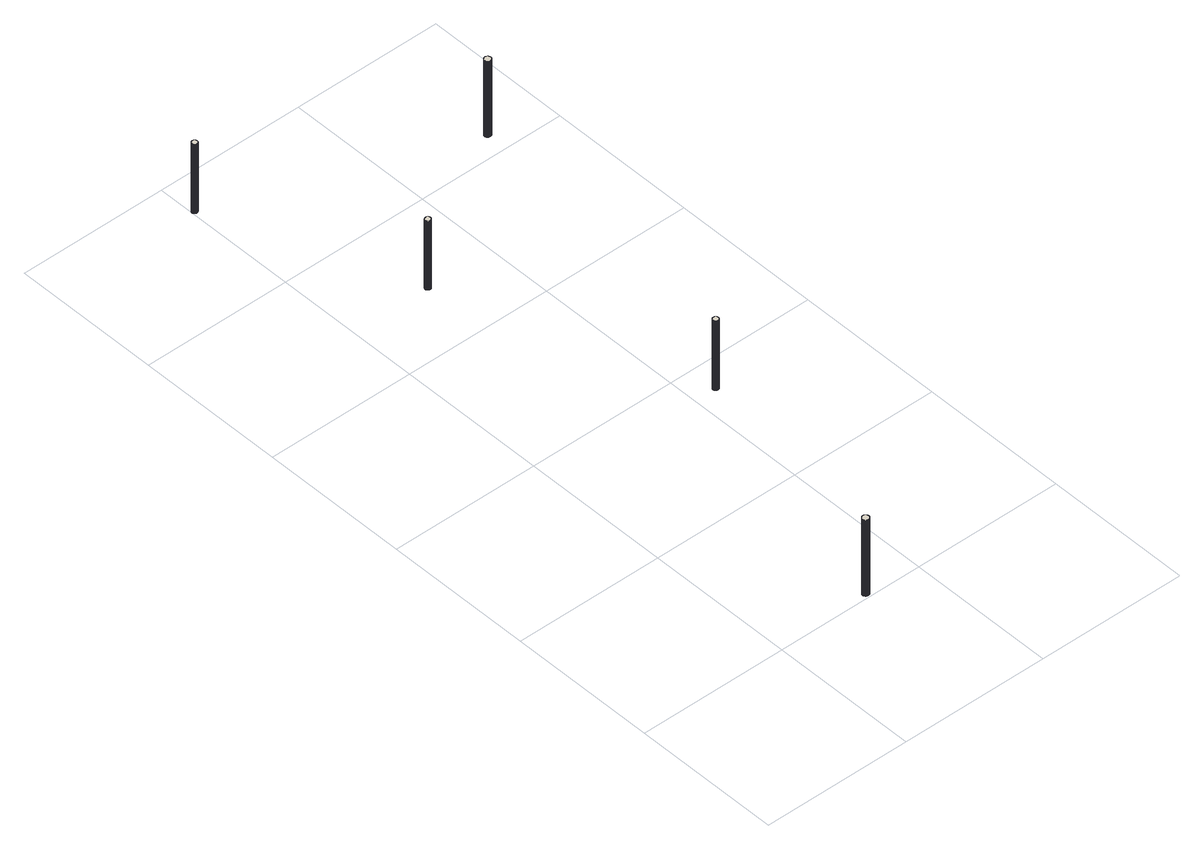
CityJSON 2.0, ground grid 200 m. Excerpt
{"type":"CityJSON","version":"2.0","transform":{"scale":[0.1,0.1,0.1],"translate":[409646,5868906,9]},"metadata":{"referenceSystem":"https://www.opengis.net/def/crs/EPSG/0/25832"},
"CityObjects":{
"building1":{"type":"Building","attributes":{"Gemeindeschluessel":"03454033","AbsoluteHoehe":"11.785","MittlereTraufHoehe":"122.413","Firsthoehe":"122.413","function":"51002_1220","roofType":"1000","measuredHeight":110.63},"address":[{"country":"Germany","locality":"Lorup"}],"geometry":[{"type":"MultiSurface","lod":"1","boundaries":[[[0,1,2,3,4,5,6,7,8,9,10,11,12,13,14,15,16,17,18,19,20,21,22,23,24,25,26,27,28,29,30,31,32,33,34,35,36,37,38,39,40,41,42,43,44,45,46,47,48,49,50,51,52,53,54,55,56,57,58,59,60,61,62,63,64,65,66,67,68,69,70,71,72,73,74,75]],[[76,77,78,79,80,81,82,83,84,85,86,87,88,89,90,91,92,93,94,95,96,97,98,99,100,101,102,103,104,105,106,107,108,109,110,111,112,113,114,115,116,117,118,119,120,121,122,123,124,125,126,127,128,129,130,131,132,133,134,135,136,137,138,139,140,141,142,143,144,145,146,147,148,149,150,151]],[[76,151,75,74]],[[77,76,74,73]],[[78,77,73,72]],[[79,78,72,71]],[[80,79,71,70]],[[81,80,70,69]],[[82,81,69,68]],[[83,82,68,67]],[[84,83,67,66]],[[85,84,66,65]],[[86,85,65,64]],[[87,86,64,63]],[[88,87,63,62]],[[89,88,62,61]],[[90,89,61,60]],[[91,90,60,59]],[[92,91,59,58]],[[93,92,58,57]],[[94,93,57,56]],[[95,94,56,55]],[[96,95,55,54]],[[97,96,54,53]],[[98,97,53,52]],[[99,98,52,51]],[[100,99,51,50]],[[101,100,50,49]],[[102,101,49,48]],[[103,102,48,47]],[[104,103,47,46]],[[105,104,46,45]],[[106,105,45,44]],[[107,106,44,43]],[[108,107,43,42]],[[109,108,42,41]],[[110,109,41,40]],[[111,110,40,39]],[[112,111,39,38]],[[113,112,38,37]],[[114,113,37,36]],[[115,114,36,35]],[[116,115,35,34]],[[117,116,34,33]],[[118,117,33,32]],[[119,118,32,31]],[[120,119,31,30]],[[121,120,30,29]],[[122,121,29,28]],[[123,122,28,27]],[[124,123,27,26]],[[125,124,26,25]],[[126,125,25,24]],[[127,126,24,23]],[[128,127,23,22]],[[129,128,22,21]],[[130,129,21,20]],[[131,130,20,19]],[[132,131,19,18]],[[133,132,18,17]],[[134,133,17,16]],[[135,134,16,15]],[[136,135,15,14]],[[137,136,14,13]],[[138,137,13,12]],[[139,138,12,11]],[[140,139,11,10]],[[141,140,10,9]],[[142,141,9,8]],[[143,142,8,7]],[[144,143,7,6]],[[145,144,6,5]],[[146,145,5,4]],[[147,146,4,3]],[[148,147,3,2]],[[149,148,2,1]],[[150,149,1,0]],[[151,150,0,75]]]}]},
"building2":{"type":"Building","attributes":{"Gemeindeschluessel":"03454033","AbsoluteHoehe":"9.987","MittlereTraufHoehe":"110.706","Firsthoehe":"110.706","function":"51002_1220","roofType":"1000","measuredHeight":100.72},"address":[{"country":"Germany","locality":"Lorup"}],"geometry":[{"type":"MultiSurface","lod":"1","boundaries":[[[152,153,154,155,156,157,158,159,160,161,162,163,164,165,166,167,168,169,170,171,172,173,174,175,176,177,178,179,180,181,182,183,184,185,186,187,188,189,190,191,192,193,194,195,196,197,198,199,200,201,202,203,204,205,206,207,208,209,210,211,212,213,214,215,216,217,218,219]],[[220,221,222,223,224,225,226,227,228,229,230,231,232,233,234,235,236,237,238,239,240,241,242,243,244,245,246,247,248,249,250,251,252,253,254,255,256,257,258,259,260,261,262,263,264,265,266,267,268,269,270,271,272,273,274,275,276,277,278,279,280,281,282,283,284,285,286,287]],[[220,287,219,218]],[[221,220,218,217]],[[222,221,217,216]],[[223,222,216,215]],[[224,223,215,214]],[[225,224,214,213]],[[226,225,213,212]],[[227,226,212,211]],[[228,227,211,210]],[[229,228,210,209]],[[230,229,209,208]],[[231,230,208,207]],[[232,231,207,206]],[[233,232,206,205]],[[234,233,205,204]],[[235,234,204,203]],[[236,235,203,202]],[[237,236,202,201]],[[238,237,201,200]],[[239,238,200,199]],[[240,239,199,198]],[[241,240,198,197]],[[242,241,197,196]],[[243,242,196,195]],[[244,243,195,194]],[[245,244,194,193]],[[246,245,193,192]],[[247,246,192,191]],[[248,247,191,190]],[[249,248,190,189]],[[250,249,189,188]],[[251,250,188,187]],[[252,251,187,186]],[[253,252,186,185]],[[254,253,185,184]],[[255,254,184,183]],[[256,255,183,182]],[[257,256,182,181]],[[258,257,181,180]],[[259,258,180,179]],[[260,259,179,178]],[[261,260,178,177]],[[262,261,177,176]],[[263,262,176,175]],[[264,263,175,174]],[[265,264,174,173]],[[266,265,173,172]],[[267,266,172,171]],[[268,267,171,170]],[[269,268,170,169]],[[270,269,169,168]],[[271,270,168,167]],[[272,271,167,166]],[[273,272,166,165]],[[274,273,165,164]],[[275,274,164,163]],[[276,275,163,162]],[[277,276,162,161]],[[278,277,161,160]],[[279,278,160,159]],[[280,279,159,158]],[[281,280,158,157]],[[282,281,157,156]],[[283,282,156,155]],[[284,283,155,154]],[[285,284,154,153]],[[286,285,153,152]],[[287,286,152,219]]]}]},
"building3":{"type":"Building","attributes":{"Gemeindeschluessel":"03454033","AbsoluteHoehe":"10.062","MittlereTraufHoehe":"110.547","Firsthoehe":"110.547","function":"51002_1220","roofType":"1000","measuredHeight":100.48},"address":[{"country":"Germany","locality":"Lorup"}],"geometry":[{"type":"MultiSurface","lod":"1","boundaries":[[[288,289,290,291,292,293,294,295,296,297,298,299,300,301,302,303,304,305,306,307,308,309,310,311,312,313,314,315,316,317,318,319,320,321,322,323,324,325,326,327,328,329,330,331,332,333,334,335,336,337,338,339,340,341,342,343,344,345,346,347,348,349,350,351,352,353,354,355,356,357,358,359]],[[360,361,362,363,364,365,366,367,368,369,370,371,372,373,374,375,376,377,378,379,380,381,382,383,384,385,386,387,388,389,390,391,392,393,394,395,396,397,398,399,400,401,402,403,404,405,406,407,408,409,410,411,412,413,414,415,416,417,418,419,420,421,422,423,424,425,426,427,428,429,430,431]],[[360,431,359,358]],[[361,360,358,357]],[[362,361,357,356]],[[363,362,356,355]],[[364,363,355,354]],[[365,364,354,353]],[[366,365,353,352]],[[367,366,352,351]],[[368,367,351,350]],[[369,368,350,349]],[[370,369,349,348]],[[371,370,348,347]],[[372,371,347,346]],[[373,372,346,345]],[[374,373,345,344]],[[375,374,344,343]],[[376,375,343,342]],[[377,376,342,341]],[[378,377,341,340]],[[379,378,340,339]],[[380,379,339,338]],[[381,380,338,337]],[[382,381,337,336]],[[383,382,336,335]],[[384,383,335,334]],[[385,384,334,333]],[[386,385,333,332]],[[387,386,332,331]],[[388,387,331,330]],[[389,388,330,329]],[[390,389,329,328]],[[391,390,328,327]],[[392,391,327,326]],[[393,392,326,325]],[[394,393,325,324]],[[395,394,324,323]],[[396,395,323,322]],[[397,396,322,321]],[[398,397,321,320]],[[399,398,320,319]],[[400,399,319,318]],[[401,400,318,317]],[[402,401,317,316]],[[403,402,316,315]],[[404,403,315,314]],[[405,404,314,313]],[[406,405,313,312]],[[407,406,312,311]],[[408,407,311,310]],[[409,408,310,309]],[[410,409,309,308]],[[411,410,308,307]],[[412,411,307,306]],[[413,412,306,305]],[[414,413,305,304]],[[415,414,304,303]],[[416,415,303,302]],[[417,416,302,301]],[[418,417,301,300]],[[419,418,300,299]],[[420,419,299,298]],[[421,420,298,297]],[[422,421,297,296]],[[423,422,296,295]],[[424,423,295,294]],[[425,424,294,293]],[[426,425,293,292]],[[427,426,292,291]],[[428,427,291,290]],[[429,428,290,289]],[[430,429,289,288]],[[431,430,288,359]]]}]},
"building4":{"type":"Building","attributes":{"Gemeindeschluessel":"03454033","AbsoluteHoehe":"10.972","MittlereTraufHoehe":"111.993","Firsthoehe":"111.993","function":"51002_1220","roofType":"1000","measuredHeight":101.02},"address":[{"country":"Germany","locality":"Lorup"}],"geometry":[{"type":"MultiSurface","lod":"1","boundaries":[[[432,433,434,435,436,437,438,439,440,441,442,443,444,445,446,447,448,449,450,451,452,453,454,455,456,457,458,459,460,461,462,463,464,465,466,467,468,469,470,471,472,473,474,475,476,477,478,479,480,481,482,483,484,485,486,487,488,489,490,491,492,493,494,495,496,497,498,499,500,501]],[[502,503,504,505,506,507,508,509,510,511,512,513,514,515,516,517,518,519,520,521,522,523,524,525,526,527,528,529,530,531,532,533,534,535,536,537,538,539,540,541,542,543,544,545,546,547,548,549,550,551,552,553,554,555,556,557,558,559,560,561,562,563,564,565,566,567,568,569,570,571]],[[502,571,501,500]],[[503,502,500,499]],[[504,503,499,498]],[[505,504,498,497]],[[506,505,497,496]],[[507,506,496,495]],[[508,507,495,494]],[[509,508,494,493]],[[510,509,493,492]],[[511,510,492,491]],[[512,511,491,490]],[[513,512,490,489]],[[514,513,489,488]],[[515,514,488,487]],[[516,515,487,486]],[[517,516,486,485]],[[518,517,485,484]],[[519,518,484,483]],[[520,519,483,482]],[[521,520,482,481]],[[522,521,481,480]],[[523,522,480,479]],[[524,523,479,478]],[[525,524,478,477]],[[526,525,477,476]],[[527,526,476,475]],[[528,527,475,474]],[[529,528,474,473]],[[530,529,473,472]],[[531,530,472,471]],[[532,531,471,470]],[[533,532,470,469]],[[534,533,469,468]],[[535,534,468,467]],[[536,535,467,466]],[[537,536,466,465]],[[538,537,465,464]],[[539,538,464,463]],[[540,539,463,462]],[[541,540,462,461]],[[542,541,461,460]],[[543,542,460,459]],[[544,543,459,458]],[[545,544,458,457]],[[546,545,457,456]],[[547,546,456,455]],[[548,547,455,454]],[[549,548,454,453]],[[550,549,453,452]],[[551,550,452,451]],[[552,551,451,450]],[[553,552,450,449]],[[554,553,449,448]],[[555,554,448,447]],[[556,555,447,446]],[[557,556,446,445]],[[558,557,445,444]],[[559,558,444,443]],[[560,559,443,442]],[[561,560,442,441]],[[562,561,441,440]],[[563,562,440,439]],[[564,563,439,438]],[[565,564,438,437]],[[566,565,437,436]],[[567,566,436,435]],[[568,567,435,434]],[[569,568,434,433]],[[570,569,433,432]],[[571,570,432,501]]]}]},
"building5":{"type":"Building","attributes":{"Gemeindeschluessel":"03454033","AbsoluteHoehe":"10.091","MittlereTraufHoehe":"120.271","Firsthoehe":"120.271","function":"51002_1220","roofType":"1000","measuredHeight":110.18},"address":[{"country":"Germany","locality":"Lorup"}],"geometry":[{"type":"MultiSurface","lod":"1","boundaries":[[[572,573,574,575,576,577,578,579,580,581,582,583,584,585,586,587,588,589,590,591,592,593,594,595,596,597,598,599,600,601,602,603,604,605,606,607,608,609,610,611,612,613,614,615,616,617,618,619,620,621,622,623,624,625,626,627,628,629,630,631,632,633,634,635,636,637,638,639,640,641,642,643,644,645]],[[646,647,648,649,650,651,652,653,654,655,656,657,658,659,660,661,662,663,664,665,666,667,668,669,670,671,672,673,674,675,676,677,678,679,680,681,682,683,684,685,686,687,688,689,690,691,692,693,694,695,696,697,698,699,700,701,702,703,704,705,706,707,708,709,710,711,712,713,714,715,716,717,718,719]],[[646,719,645,644]],[[647,646,644,643]],[[648,647,643,642]],[[649,648,642,641]],[[650,649,641,640]],[[651,650,640,639]],[[652,651,639,638]],[[653,652,638,637]],[[654,653,637,636]],[[655,654,636,635]],[[656,655,635,634]],[[657,656,634,633]],[[658,657,633,632]],[[659,658,632,631]],[[660,659,631,630]],[[661,660,630,629]],[[662,661,629,628]],[[663,662,628,627]],[[664,663,627,626]],[[665,664,626,625]],[[666,665,625,624]],[[667,666,624,623]],[[668,667,623,622]],[[669,668,622,621]],[[670,669,621,620]],[[671,670,620,619]],[[672,671,619,618]],[[673,672,618,617]],[[674,673,617,616]],[[675,674,616,615]],[[676,675,615,614]],[[677,676,614,613]],[[678,677,613,612]],[[679,678,612,611]],[[680,679,611,610]],[[681,680,610,609]],[[682,681,609,608]],[[683,682,608,607]],[[684,683,607,606]],[[685,684,606,605]],[[686,685,605,604]],[[687,686,604,603]],[[688,687,603,602]],[[689,688,602,601]],[[690,689,601,600]],[[691,690,600,599]],[[692,691,599,598]],[[693,692,598,597]],[[694,693,597,596]],[[695,694,596,595]],[[696,695,595,594]],[[697,696,594,593]],[[698,697,593,592]],[[699,698,592,591]],[[700,699,591,590]],[[701,700,590,589]],[[702,701,589,588]],[[703,702,588,587]],[[704,703,587,586]],[[705,704,586,585]],[[706,705,585,584]],[[707,706,584,583]],[[708,707,583,582]],[[709,708,582,581]],[[710,709,581,580]],[[711,710,580,579]],[[712,711,579,578]],[[713,712,578,577]],[[714,713,577,576]],[[715,714,576,575]],[[716,715,575,574]],[[717,716,574,573]],[[718,717,573,572]],[[719,718,572,645]]]}]}
},
"vertices":[
[1233,42,1134],[1233,41,1134],[1234,37,1134],[1236,33,1134],[1238,30,1134],[1241,27,1134],[1243,24,1134],[1245,21,1134],[1248,19,1134],[1250,17,1134],[1253,16,1134],[1255,14,1134],[1258,13,1134],[1260,12,1134],[1263,11,1134],[1267,10,1134],[1270,10,1134],[1274,10,1134],[1278,10,1134],[1282,10,1134],[1286,11,1134],[1290,12,1134],[1291,12,1134],[1293,13,1134],[1297,15,1134],[1300,17,1134],[1304,20,1134],[1307,22,1134],[1309,25,1134],[1311,28,1134],[1313,31,1134],[1315,33,1134],[1316,36,1134],[1317,39,1134],[1318,41,1134],[1318,44,1134],[1319,47,1134],[1319,50,1134],[1320,54,1134],[1319,57,1134],[1319,61,1134],[1318,65,1134],[1317,69,1134],[1315,73,1134],[1314,75,1134],[1312,78,1134],[1309,82,1134],[1306,86,1134],[1302,89,1134],[1298,92,1134],[1294,94,1134],[1289,96,1134],[1285,97,1134],[1281,97,1134],[1277,98,1134],[1274,98,1134],[1270,98,1134],[1267,97,1134],[1264,96,1134],[1261,96,1134],[1259,95,1134],[1256,93,1134],[1254,92,1134],[1251,90,1134],[1248,89,1134],[1246,86,1134],[1243,84,1134],[1240,81,1134],[1238,77,1134],[1236,74,1134],[1234,70,1134],[1233,65,1134],[1232,60,1134],[1231,55,1134],[1231,50,1134],[1232,45,1134],[1231,50,28],[1231,55,28],[1232,60,28],[1233,65,28],[1234,70,28],[1236,74,28],[1238,77,28],[1240,81,28],[1243,84,28],[1246,86,28],[1248,89,28],[1251,90,28],[1254,92,28],[1256,93,28],[1259,95,28],[1261,96,28],[1264,96,28],[1267,97,28],[1270,98,28],[1274,98,28],[1277,98,28],[1281,97,28],[1285,97,28],[1289,96,28],[1294,94,28],[1298,92,28],[1302,89,28],[1306,86,28],[1309,82,28],[1312,78,28],[1314,75,28],[1315,73,28],[1317,69,28],[1318,65,28],[1319,61,28],[1319,57,28],[1320,54,28],[1319,50,28],[1319,47,28],[1318,44,28],[1318,41,28],[1317,39,28],[1316,36,28],[1315,33,28],[1313,31,28],[1311,28,28],[1309,25,28],[1307,22,28],[1304,20,28],[1300,17,28],[1297,15,28],[1293,13,28],[1291,12,28],[1290,12,28],[1286,11,28],[1282,10,28],[1278,10,28],[1274,10,28],[1270,10,28],[1267,10,28],[1263,11,28],[1260,12,28],[1258,13,28],[1255,14,28],[1253,16,28],[1250,17,28],[1248,19,28],[1245,21,28],[1243,24,28],[1241,27,28],[1238,30,28],[1236,33,28],[1234,37,28],[1233,41,28],[1233,42,28],[1232,45,28],
[24,9474,1017],[25,9473,1017],[29,9472,1017],[33,9471,1017],[37,9470,1017],[41,9470,1017],[44,9470,1017],[48,9471,1017],[51,9472,1017],[53,9473,1017],[56,9474,1017],[58,9475,1017],[60,9476,1017],[62,9478,1017],[65,9479,1017],[67,9482,1017],[69,9484,1017],[71,9487,1017],[73,9490,1017],[75,9494,1017],[76,9497,1017],[77,9502,1017],[77,9503,1017],[77,9508,1017],[77,9512,1017],[76,9516,1017],[75,9520,1017],[73,9523,1017],[71,9526,1017],[69,9529,1017],[68,9531,1017],[65,9533,1017],[63,9535,1017],[61,9536,1017],[59,9538,1017],[57,9539,1017],[54,9540,1017],[51,9541,1017],[48,9542,1017],[45,9543,1017],[41,9543,1017],[37,9543,1017],[33,9543,1017],[29,9542,1017],[25,9540,1017],[23,9539,1017],[19,9536,1017],[16,9534,1017],[13,9531,1017],[11,9528,1017],[9,9524,1017],[7,9521,1017],[6,9518,1017],[5,9515,1017],[5,9512,1017],[4,9510,1017],[4,9507,1017],[4,9505,1017],[5,9502,1017],[5,9499,1017],[6,9496,1017],[7,9493,1017],[8,9490,1017],[10,9487,1017],[12,9483,1017],[15,9480,1017],[18,9478,1017],[22,9475,1017],[18,9478,10],[15,9480,10],[12,9483,10],[10,9487,10],[8,9490,10],[7,9493,10],[6,9496,10],[5,9499,10],[5,9502,10],[4,9505,10],[4,9507,10],[4,9510,10],[5,9512,10],[5,9515,10],[6,9518,10],[7,9521,10],[9,9524,10],[11,9528,10],[13,9531,10],[16,9534,10],[19,9536,10],[23,9539,10],[25,9540,10],[29,9542,10],[33,9543,10],[37,9543,10],[41,9543,10],[45,9543,10],[48,9542,10],[51,9541,10],[54,9540,10],[57,9539,10],[59,9538,10],[61,9536,10],[63,9535,10],[65,9533,10],[68,9531,10],[69,9529,10],[71,9526,10],[73,9523,10],[75,9520,10],[76,9516,10],[77,9512,10],[77,9508,10],[77,9503,10],[77,9502,10],[76,9497,10],[75,9494,10],[73,9490,10],[71,9487,10],[69,9484,10],[67,9482,10],[65,9479,10],[62,9478,10],[60,9476,10],[58,9475,10],[56,9474,10],[53,9473,10],[51,9472,10],[48,9471,10],[44,9470,10],[41,9470,10],[37,9470,10],[33,9471,10],[29,9472,10],[25,9473,10],[24,9474,10],[22,9475,10],
[1065,6932,1015],[1064,6931,1015],[1061,6929,1015],[1058,6926,1015],[1055,6923,1015],[1053,6920,1015],[1051,6916,1015],[1049,6913,1015],[1048,6910,1015],[1047,6907,1015],[1047,6904,1015],[1047,6902,1015],[1047,6899,1015],[1047,6897,1015],[1047,6894,1015],[1047,6891,1015],[1048,6888,1015],[1049,6885,1015],[1051,6882,1015],[1053,6879,1015],[1055,6876,1015],[1058,6873,1015],[1061,6870,1015],[1064,6867,1015],[1065,6867,1015],[1066,6866,1015],[1070,6864,1015],[1074,6863,1015],[1078,6862,1015],[1082,6862,1015],[1086,6862,1015],[1089,6862,1015],[1092,6863,1015],[1095,6863,1015],[1098,6864,1015],[1100,6866,1015],[1103,6867,1015],[1105,6868,1015],[1107,6870,1015],[1109,6871,1015],[1111,6874,1015],[1113,6876,1015],[1115,6879,1015],[1117,6882,1015],[1119,6886,1015],[1120,6890,1015],[1121,6894,1015],[1121,6898,1015],[1121,6899,1015],[1121,6900,1015],[1121,6904,1015],[1120,6909,1015],[1119,6913,1015],[1117,6916,1015],[1115,6919,1015],[1113,6922,1015],[1111,6925,1015],[1109,6927,1015],[1107,6929,1015],[1105,6930,1015],[1103,6932,1015],[1100,6933,1015],[1098,6934,1015],[1095,6935,1015],[1092,6936,1015],[1089,6936,1015],[1086,6937,1015],[1082,6936,1015],[1078,6936,1015],[1074,6935,1015],[1070,6934,1015],[1066,6932,1015],[1070,6934,11],[1074,6935,11],[1078,6936,11],[1082,6936,11],[1086,6937,11],[1089,6936,11],[1092,6936,11],[1095,6935,11],[1098,6934,11],[1100,6933,11],[1103,6932,11],[1105,6930,11],[1107,6929,11],[1109,6927,11],[1111,6925,11],[1113,6922,11],[1115,6919,11],[1117,6916,11],[1119,6913,11],[1120,6909,11],[1121,6904,11],[1121,6900,11],[1121,6899,11],[1121,6898,11],[1121,6894,11],[1120,6890,11],[1119,6886,11],[1117,6882,11],[1115,6879,11],[1113,6876,11],[1111,6874,11],[1109,6871,11],[1107,6870,11],[1105,6868,11],[1103,6867,11],[1100,6866,11],[1098,6864,11],[1095,6863,11],[1092,6863,11],[1089,6862,11],[1086,6862,11],[1082,6862,11],[1078,6862,11],[1074,6863,11],[1070,6864,11],[1066,6866,11],[1065,6867,11],[1064,6867,11],[1061,6870,11],[1058,6873,11],[1055,6876,11],[1053,6879,11],[1051,6882,11],[1049,6885,11],[1048,6888,11],[1047,6891,11],[1047,6894,11],[1047,6897,11],[1047,6899,11],[1047,6902,11],[1047,6904,11],[1047,6907,11],[1048,6910,11],[1049,6913,11],[1051,6916,11],[1053,6920,11],[1055,6923,11],[1058,6926,11],[1061,6929,11],[1064,6931,11],[1065,6932,11],[1066,6932,11],
[2281,3636,1030],[2277,3633,1030],[2274,3631,1030],[2271,3628,1030],[2269,3624,1030],[2267,3621,1030],[2265,3618,1030],[2264,3615,1030],[2263,3612,1030],[2263,3609,1030],[2263,3607,1030],[2263,3604,1030],[2263,3601,1030],[2263,3599,1030],[2263,3596,1030],[2264,3593,1030],[2265,3590,1030],[2267,3587,1030],[2269,3584,1030],[2271,3580,1030],[2274,3577,1030],[2277,3575,1030],[2281,3572,1030],[2282,3571,1030],[2286,3569,1030],[2290,3568,1030],[2294,3567,1030],[2298,3567,1030],[2302,3567,1030],[2305,3567,1030],[2308,3568,1030],[2311,3568,1030],[2314,3569,1030],[2317,3570,1030],[2319,3572,1030],[2321,3573,1030],[2323,3575,1030],[2325,3576,1030],[2327,3579,1030],[2330,3581,1030],[2332,3584,1030],[2333,3587,1030],[2335,3591,1030],[2336,3595,1030],[2337,3599,1030],[2337,3603,1030],[2337,3604,1030],[2337,3605,1030],[2337,3609,1030],[2336,3614,1030],[2335,3617,1030],[2333,3621,1030],[2332,3624,1030],[2330,3627,1030],[2327,3629,1030],[2325,3632,1030],[2323,3634,1030],[2321,3635,1030],[2319,3636,1030],[2316,3638,1030],[2314,3639,1030],[2311,3640,1030],[2308,3640,1030],[2305,3641,1030],[2302,3641,1030],[2298,3641,1030],[2294,3641,1030],[2290,3640,1030],[2286,3639,1030],[2282,3637,1030],[2286,3639,20],[2290,3640,20],[2294,3641,20],[2298,3641,20],[2302,3641,20],[2305,3641,20],[2308,3640,20],[2311,3640,20],[2314,3639,20],[2316,3638,20],[2319,3636,20],[2321,3635,20],[2323,3634,20],[2325,3632,20],[2327,3629,20],[2330,3627,20],[2332,3624,20],[2333,3621,20],[2335,3617,20],[2336,3614,20],[2337,3609,20],[2337,3605,20],[2337,3604,20],[2337,3603,20],[2337,3599,20],[2336,3595,20],[2335,3591,20],[2333,3587,20],[2332,3584,20],[2330,3581,20],[2327,3579,20],[2325,3576,20],[2323,3575,20],[2321,3573,20],[2319,3572,20],[2317,3570,20],[2314,3569,20],[2311,3568,20],[2308,3568,20],[2305,3567,20],[2302,3567,20],[2298,3567,20],[2294,3567,20],[2290,3568,20],[2286,3569,20],[2282,3571,20],[2281,3572,20],[2277,3575,20],[2274,3577,20],[2271,3580,20],[2269,3584,20],[2267,3587,20],[2265,3590,20],[2264,3593,20],[2263,3596,20],[2263,3599,20],[2263,3601,20],[2263,3604,20],[2263,3607,20],[2263,3609,20],[2263,3612,20],[2264,3615,20],[2265,3618,20],[2267,3621,20],[2269,3624,20],[2271,3628,20],[2274,3631,20],[2277,3633,20],[2281,3636,20],[2282,3637,20],
[3188,8328,1113],[3185,8324,1113],[3183,8319,1113],[3181,8315,1113],[3179,8310,1113],[3178,8305,1113],[3178,8301,1113],[3178,8297,1113],[3179,8292,1113],[3179,8289,1113],[3181,8285,1113],[3182,8282,1113],[3183,8279,1113],[3185,8276,1113],[3186,8274,1113],[3188,8272,1113],[3190,8270,1113],[3192,8268,1113],[3194,8266,1113],[3197,8264,1113],[3200,8262,1113],[3203,8260,1113],[3207,8258,1113],[3210,8257,1113],[3215,8256,1113],[3219,8256,1113],[3224,8256,1113],[3229,8256,1113],[3234,8257,1113],[3238,8259,1113],[3243,8261,1113],[3245,8262,1113],[3248,8264,1113],[3252,8267,1113],[3255,8270,1113],[3257,8273,1113],[3260,8276,1113],[3262,8279,1113],[3263,8282,1113],[3264,8285,1113],[3265,8288,1113],[3266,8291,1113],[3266,8294,1113],[3266,8297,1113],[3267,8300,1113],[3266,8303,1113],[3266,8306,1113],[3265,8309,1113],[3264,8313,1113],[3263,8317,1113],[3261,8320,1113],[3259,8324,1113],[3257,8328,1113],[3254,8330,1113],[3251,8333,1113],[3247,8336,1113],[3244,8338,1113],[3240,8340,1113],[3237,8341,1113],[3234,8342,1113],[3231,8343,1113],[3228,8344,1113],[3225,8344,1113],[3222,8344,1113],[3219,8344,1113],[3216,8344,1113],[3213,8343,1113],[3210,8342,1113],[3207,8341,1113],[3203,8340,1113],[3200,8338,1113],[3196,8336,1113],[3193,8333,1113],[3190,8330,1113],[3193,8333,11],[3196,8336,11],[3200,8338,11],[3203,8340,11],[3207,8341,11],[3210,8342,11],[3213,8343,11],[3216,8344,11],[3219,8344,11],[3222,8344,11],[3225,8344,11],[3228,8344,11],[3231,8343,11],[3234,8342,11],[3237,8341,11],[3240,8340,11],[3244,8338,11],[3247,8336,11],[3251,8333,11],[3254,8330,11],[3257,8328,11],[3259,8324,11],[3261,8320,11],[3263,8317,11],[3264,8313,11],[3265,8309,11],[3266,8306,11],[3266,8303,11],[3267,8300,11],[3266,8297,11],[3266,8294,11],[3266,8291,11],[3265,8288,11],[3264,8285,11],[3263,8282,11],[3262,8279,11],[3260,8276,11],[3257,8273,11],[3255,8270,11],[3252,8267,11],[3248,8264,11],[3245,8262,11],[3243,8261,11],[3238,8259,11],[3234,8257,11],[3229,8256,11],[3224,8256,11],[3219,8256,11],[3215,8256,11],[3210,8257,11],[3207,8258,11],[3203,8260,11],[3200,8262,11],[3197,8264,11],[3194,8266,11],[3192,8268,11],[3190,8270,11],[3188,8272,11],[3186,8274,11],[3185,8276,11],[3183,8279,11],[3182,8282,11],[3181,8285,11],[3179,8289,11],[3179,8292,11],[3178,8297,11],[3178,8301,11],[3178,8305,11],[3179,8310,11],[3181,8315,11],[3183,8319,11],[3185,8324,11],[3188,8328,11],[3190,8330,11]
]}
